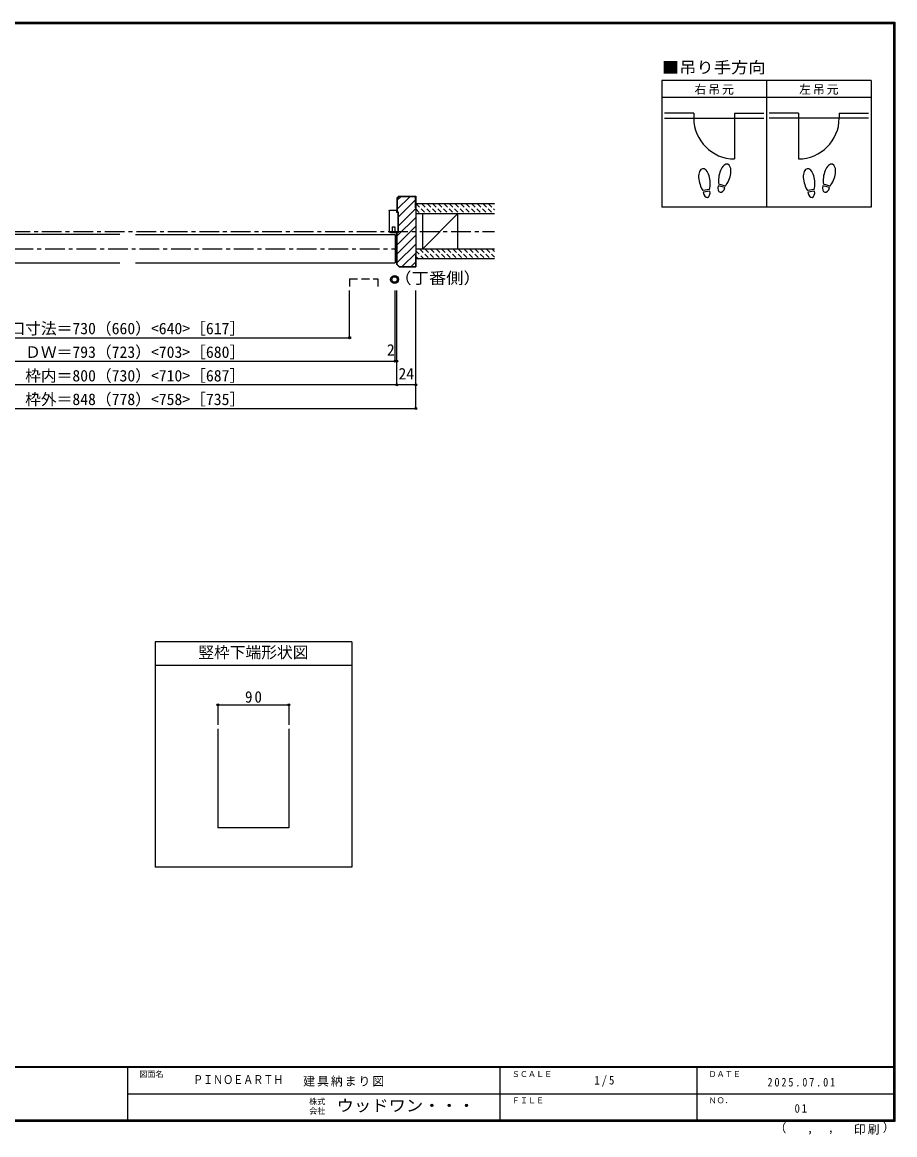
# Model space of a CAD drawing. Units: millimetres, scale not verified. Extents: x -973 to 977, y -718 to 696.
# Drawn here: x -132 to 977, y -718 to 696 of the extents above; entities that cross this region are included whole.
import ezdxf
from ezdxf.enums import TextEntityAlignment as Align

# ---------------------------------------------------------------- set-up
doc = ezdxf.new("R2010")
doc.units = ezdxf.units.MM
doc.header["$LTSCALE"] = 5
doc.header["$PDMODE"] = 32
doc.header["$PDSIZE"] = 2.5
for name, pattern in [('CHAIN1', [8, 5, -1, 1, -1]), ('DASHED1', [1.8, 1.2, -0.6]), ('DASHED2', [3, 2, -1])]:
    doc.linetypes.add(name, pattern=pattern)
for name, color, linetype in [('0-0_補助線', 3, 'Continuous'), ('0-1_通り芯', 4, 'CHAIN1'), ('0-3_仕上げ', 2, 'Continuous'), ('0-6_扉', 6, 'Continuous'), ('0-7_金物', 7, 'Continuous'), ('0-8_戸当り', 3, 'Continuous'), ('0-A_文字', 3, 'Continuous'), ('0-B_寸法', 7, 'Continuous'), ('0-C_ハッチ', 4, 'DASHED1'), ('F-0_補助線', 7, 'Continuous'), ('F-1_枠', 6, 'Continuous'), ('F-A_文字', 7, 'Continuous')]:
    doc.layers.add(name, color=color, linetype=linetype)
doc.styles.add('ＭＳ ゴシック', font='')
doc.styles.get('ＭＳ ゴシック').set_extended_font_data('MS Gothic')

# ---------------------------------------------------------------- blocks, each defined once
blk = doc.blocks.new('02')
at = {"layer": '0-0_補助線', "color": 7}
for p, q in [((-4.998, -10.239), (-4.998, 14.761)), ((5.802, 17.761), (-3.198, 17.761)), ((6.802, 16.761), (6.802, -9.239)), ((-4.998, -10.239), (-0.698, -10.239)), ((2.702, -3.239), (2.702, -10.239)), ((5.802, -10.239), (2.702, -10.239)), ((5.002, -10.239), (4.402, -10.839))]:
    blk.add_line(p, q, dxfattribs=at)
for points in [[(-4.998, 14.761), (-3.198, 14.761), (-3.198, 17.761)], [(-3.469, -10.239), (-2.869, -10.839), (4.402, -10.839)], [(2.702, -3.239), (-0.698, -3.239), (-0.698, -10.239)]]:
    blk.add_lwpolyline(points, dxfattribs=at)
for centre, start, end in [((5.802, 16.761), 0, 90), ((5.802, -9.239), 270, 0)]:
    blk.add_arc(centre, 1, start, end, dxfattribs=at)

msp = doc.modelspace()

# ---------------------------------------------------------------- linework, layer by layer
at = {"layer": '0-0_補助線'}
for p, q in [((346.828, 475), (344, 472.172)), ((344, 472.172), (344, 454.498)), ((347.036, 474.5), (344.5, 471.964)), ((344.5, 471.964), (344.5, 454.498)), ((347.036, 474.5), (367.5, 474.5)), ((367.5, 460), (367.5, 474.5)), ((367.5, 460), (368, 460)), ((344, 428.498), (346.001, 428.498)), ((344, 387.828), (344, 428.498)), ((344.5, 388.036), (344.5, 428.498)), ((367.5, 400), (367.5, 385.5)), ((367.5, 400), (368, 400)), ((344.5, 388.036), (347.036, 385.5)), ((347.036, 385.5), (367.5, 385.5))]:
    msp.add_line(p, q, dxfattribs=at)
at = {"layer": '0-0_補助線', "color": 4}
for p, q in [((349.402, 474.5), (344.5, 469.598)), ((360.716, 474.5), (344.5, 458.284)), ((367.5, 469.97), (346.001, 448.471)), ((368, 459.157), (346.001, 437.158)), ((368, 447.842), (344.5, 424.343)), ((368, 436.529), (344.5, 413.029)), ((368, 425.216), (344.5, 401.716)), ((368, 413.902), (344.5, 390.402)), ((368, 402.588), (350.912, 385.5)), ((367.5, 390.775), (362.225, 385.5))]:
    msp.add_line(p, q, dxfattribs=at)
at = {"layer": '0-0_補助線', "color": 6}
msp.add_line((342, 426), (342, 390), dxfattribs=at)
at = {"layer": '0-0_補助線'}
for points in [[(346.828, 475), (368, 475), (368, 385)], [(346.001, 428.498), (346.001, 454.498), (344, 454.498)], [(344, 387.828), (346.828, 385), (368, 385)]]:
    msp.add_lwpolyline(points, dxfattribs=at)
at = {"layer": '0-1_通り芯'}
for p, q in [((-467, 430), (468, 430)), ((-343, 408.007), (344, 408.007))]:
    msp.add_line(p, q, dxfattribs=at)
at = {"layer": '0-3_仕上げ'}
for p, q in [((468, 465), (368, 465)), ((468, 452.5), (368, 452.5)), ((468, 407.5), (368, 407.5)), ((468, 395), (368, 395))]:
    msp.add_line(p, q, dxfattribs=at)
at = {"layer": '0-3_仕上げ', "color": 3}
for p, q in [((376.572, 452.5), (376.572, 407.5)), ((421, 452.5), (421, 407.5))]:
    msp.add_line(p, q, dxfattribs=at)
at = {"layer": '0-3_仕上げ', "color": 7}
msp.add_line((421, 452.5), (376.572, 407.5), dxfattribs=at)
at = {"layer": '0-6_扉'}
for p, q in [((-8, 426), (-338, 426)), ((12, 426), (342, 426)), ((-338, 390), (-8, 390)), ((12, 390), (342, 390))]:
    msp.add_line(p, q, dxfattribs=at)
at = {"layer": '0-6_扉', "linetype": 'DASHED2'}
for p, q in [((284.005, 369.922), (320.005, 369.922)), ((284.005, 369.922), (284.005, 355.014)), ((320.005, 369.922), (320.005, 355.014))]:
    msp.add_line(p, q, dxfattribs=at)
at = {"layer": '0-7_金物'}
for radius in [5, 3.5]:
    msp.add_circle((341.049, 368.971), radius, dxfattribs=at)
at = {"layer": '0-8_戸当り', "color": 2}
for p, q in [((721.239, 580.308), (684.139, 580.308)), ((721.239, 580.308), (721.239, 574.008)), ((773.039, 580.308), (810.139, 580.308)), ((773.039, 580.308), (773.039, 522.208)), ((854.239, 580.308), (817.139, 580.308)), ((854.239, 580.308), (854.239, 522.208)), ((906.039, 580.308), (943.139, 580.308)), ((906.039, 580.308), (906.039, 574.008)), ((684.139, 574.008), (810.139, 574.008)), ((943.139, 574.008), (817.139, 574.008))]:
    msp.add_line(p, q, dxfattribs=at)
at = {"layer": '0-8_戸当り'}
for p, q in [((741.457, 483.378), (732.811, 481.853)), ((741.822, 481.31), (733.175, 479.785)), ((760.924, 485.706), (752.444, 487.978)), ((761.468, 487.735), (752.987, 490.007)), ((874.457, 483.378), (865.811, 481.853)), ((874.822, 481.31), (866.175, 479.785)), ((893.924, 485.706), (885.444, 487.978)), ((894.468, 487.735), (885.987, 490.007))]:
    msp.add_line(p, q, dxfattribs=at)
at = {"layer": '0-8_戸当り', "color": 2}
for centre, start, end in [((773.039, 574.008), 180, 270), ((854.239, 574.008), 270, 0)]:
    msp.add_arc(centre, 51.8, start, end, dxfattribs=at)
at = {"layer": '0-8_戸当り'}
for centre, major_axis, ratio, start_param, end_param in [((734.795, 495.877), (-2.445, 13.867), 0.5, 4.34059143, 8.22577918), ((760.713, 501.878), (3.644, 13.601), 0.5, 4.34059143, 8.22577918), ((867.795, 495.877), (-2.445, 13.867), 0.5, 4.34059143, 8.22577918), ((893.713, 501.878), (3.644, 13.601), 0.5, 4.34059143, 8.22577918), ((760.609, 501.489), (4.416, 16.48), 0.4, 1.85063327, 2.44287679), ((760.609, 501.489), (4.416, 16.48), 0.4, 3.84030852, 4.43255203), ((893.609, 501.489), (4.416, 16.48), 0.4, 1.85063327, 2.44287679), ((893.609, 501.489), (4.416, 16.48), 0.4, 3.84030852, 4.43255203), ((734.865, 495.481), (-2.963, 16.802), 0.4, 1.85063327, 2.44287679), ((737.498, 480.548), (-1.27, 7.205), 0.6, 1.57079633, 4.71238898), ((734.865, 495.481), (-2.963, 16.802), 0.4, 3.84030852, 4.43255203), ((756.684, 486.842), (1.894, 7.067), 0.6, 1.57079633, 4.71238898), ((867.865, 495.481), (-2.963, 16.802), 0.4, 1.85063327, 2.44287679), ((870.498, 480.548), (-1.27, 7.205), 0.6, 1.57079633, 4.71238898), ((867.865, 495.481), (-2.963, 16.802), 0.4, 3.84030852, 4.43255203), ((889.684, 486.842), (1.894, 7.067), 0.6, 1.57079633, 4.71238898)]:
    msp.add_ellipse(centre, major_axis=major_axis, ratio=ratio, start_param=start_param, end_param=end_param, dxfattribs=at)
at = {"layer": '0-A_文字'}
for p, q in [((680.639, 621.667), (680.639, 460.667)), ((946.639, 621.667), (680.639, 621.667)), ((813.639, 621.667), (813.639, 460.667)), ((680.639, 600.667), (946.639, 600.667)), ((286.653, -91.5), (36.653, -91.5)), ((286.653, -91.5), (286.653, -378.007)), ((286.653, -121.5), (36.653, -121.5)), ((116.653, -201.927), (116.653, -328.007)), ((206.653, -201.927), (206.653, -328.007)), ((206.653, -328.007), (116.653, -328.007)), ((286.653, -378.007), (36.653, -378.007))]:
    msp.add_line(p, q, dxfattribs=at)
at = {"layer": '0-A_文字', "color": 4}
for p, q in [((116.653, -171.5), (206.653, -171.5)), ((116.653, -171.5), (116.653, -196.76)), ((206.653, -171.5), (206.653, -196.76))]:
    msp.add_line(p, q, dxfattribs=at)
at = {"layer": '0-A_文字'}
for points in [[(946.639, 621.667), (946.639, 460.667), (680.639, 460.667)], [(286.653, -91.5), (36.653, -91.5), (36.653, -378.007)]]:
    msp.add_lwpolyline(points, dxfattribs=at)
at = {"layer": '0-A_文字', "color": 7}
for p in [(116.653, -171.5), (206.653, -171.5)]:
    msp.add_point(p, dxfattribs=at)
at = {"layer": '0-B_寸法', "color": 4}
for p, q in [((284.005, 295), (284.005, 355)), ((342, 265), (342, 355)), ((344, 235), (344, 355)), ((-333, 295), (284.005, 295)), ((-343, 265), (344, 265)), ((368, 235), (-367, 235))]:
    msp.add_line(p, q, dxfattribs=at)
msp.add_lwpolyline([(-367, 205), (368, 205), (368, 355)], dxfattribs=at)
at = {"layer": '0-B_寸法'}
for p in [(284.005, 295), (342, 265), (344, 265), (344, 235), (368, 235), (368, 205)]:
    msp.add_point(p, dxfattribs=at)
at = {"layer": '0-C_ハッチ'}
for p, q in [((368, 458.536), (374.036, 452.5)), ((368.607, 465), (381.107, 452.5)), ((375.678, 465), (388.178, 452.5)), ((382.749, 465), (395.249, 452.5)), ((389.821, 465), (402.321, 452.5)), ((396.892, 465), (409.392, 452.5)), ((403.963, 465), (416.463, 452.5)), ((411.034, 465), (423.534, 452.5)), ((418.105, 465), (430.605, 452.5)), ((425.176, 465), (437.676, 452.5)), ((432.247, 465), (444.747, 452.5)), ((439.318, 465), (451.818, 452.5)), ((446.389, 465), (458.889, 452.5)), ((453.46, 465), (465.96, 452.5)), ((460.531, 465), (468, 457.531)), ((467.602, 465), (468, 464.602)), ((368, 405.399), (378.399, 395)), ((368, 398.328), (371.328, 395)), ((372.97, 407.5), (385.47, 395)), ((380.041, 407.5), (392.541, 395)), ((387.112, 407.5), (399.612, 395)), ((394.183, 407.5), (406.683, 395)), ((401.255, 407.5), (413.755, 395)), ((408.326, 407.5), (420.826, 395)), ((415.397, 407.5), (427.897, 395)), ((422.468, 407.5), (434.968, 395)), ((429.539, 407.5), (442.039, 395)), ((436.61, 407.5), (449.11, 395)), ((443.681, 407.5), (456.181, 395)), ((450.752, 407.5), (463.252, 395)), ((457.823, 407.5), (468, 397.323)), ((464.894, 407.5), (468, 404.394))]:
    msp.add_line(p, q, dxfattribs=at)
at = {"layer": 'F-1_枠'}
for p, q in [((-973.347, 695.833), (976.653, 695.833)), ((-973.347, 695), (976.653, 695)), ((-973.347, 694.167), (976.653, 694.167)), ((974.986, 695.833), (974.986, -700.833)), ((975.82, 695.833), (975.82, -700.833)), ((976.653, 695.833), (976.653, -700.833)), ((976.653, -631.667), (-973.347, -631.667)), ((976.653, -632.5), (-973.347, -632.5)), ((1.653, -632.5), (1.653, -699.167)), ((474.986, -632.5), (474.986, -699.167)), ((724.986, -632.5), (724.986, -699.167)), ((1.653, -665.833), (974.986, -665.834)), ((976.653, -699.167), (-973.347, -699.167)), ((976.653, -700), (-973.347, -700)), ((976.653, -700.833), (-973.347, -700.833))]:
    msp.add_line(p, q, dxfattribs=at)

# ---------------------------------------------------------------- block references
at = {"layer": '0-0_補助線', "xscale": -1}
msp.add_blockref('02', (340.802, 439.237), dxfattribs=at)

# ---------------------------------------------------------------- texts
at = {"layer": '0-A_文字', "color": 7, "style": 'ＭＳ ゴシック', "width": 1.1}
for s, p in [('■吊り手方向', (680.639, 626.667)), ('（丁番側）', (340.682, 359.105))]:
    msp.add_text(s, height=14.66, dxfattribs=at).set_placement(p, align=Align.BOTTOM_LEFT)
at = {"layer": '0-A_文字', "color": 7, "style": 'ＭＳ ゴシック'}
msp.add_text('竪枠下端形状図', height=14.66, dxfattribs=at).set_placement((91.653, -116.5), align=Align.BOTTOM_LEFT)
at = {"layer": '0-A_文字', "color": 7, "attachment_point": 7, "style": 'ＭＳ ゴシック'}
for s, insert, char_height in [('\\T1.17;右吊元', (722.139, 603.667), 11), ('\\T1.17;左吊元', (855.139, 603.667), 11), ('\\T1.27;\\W0.95;90', (151.028, -169), 14.66)]:
    msp.add_mtext(s, dxfattribs=dict(at, insert=insert, char_height=char_height))
at = {"layer": '0-B_寸法', "style": 'ＭＳ ゴシック'}
for s, p in [('有効開口寸法＝730（660）<640>［617］', (-208.347, 295)), ('ＤＷ＝793（723）<703>［680］', (-128.347, 265)), ('2', (331.227, 267.734)), ('枠内＝800（730）<710>［687］', (-128.347, 235)), ('24', (346, 237.5)), ('枠外＝848（778）<758>［735］', (-128.347, 205))]:
    msp.add_text(s, height=14.66, dxfattribs=at).set_placement(p, align=Align.BOTTOM_LEFT)
at = {"layer": 'F-0_補助線', "style": 'ＭＳ ゴシック', "width": 0.85}
msp.add_text('ＰＩＮＯＥＡＲＴＨ', height=11, dxfattribs=at).set_placement((84.986, -656.667), align=Align.BOTTOM_LEFT)
at = {"layer": 'F-0_補助線', "insert": (224.986, -656.667), "char_height": 11, "attachment_point": 7, "style": 'ＭＳ ゴシック'}
msp.add_mtext('\\T1.17;建具納まり図', dxfattribs=at)
at = {"layer": 'F-A_文字', "style": 'ＭＳ ゴシック'}
for s, height, p in [('図面名', 7.331, (16.653, -646.667)), ('ＳＣＡＬＥ', 7.331, (489.986, -646.667)), ('ＤＡＴＥ', 7.331, (739.986, -646.667)), ('株式', 7.331, (232.486, -681.5)), ('ＦＩＬＥ', 7.331, (489.986, -680)), ('ＮＯ．', 7.331, (739.986, -680.001)), ('会社', 7.331, (232.486, -693.5)), ('（', 11, (823.992, -718.052)), ('）', 11, (961.387, -717.355)), (',', 11, (865.199, -718.052)), (',', 11, (891.686, -717.588))]:
    msp.add_text(s, height=height, dxfattribs=at).set_placement(p, align=Align.BOTTOM_LEFT)
at = {"layer": 'F-A_文字', "style": 'ＭＳ ゴシック', "width": 1.1}
msp.add_text('ウッドワン・・・', height=14.66, dxfattribs=at).set_placement((267.486, -692.5), align=Align.BOTTOM_LEFT)
at = {"layer": 'F-A_文字', "char_height": 11, "attachment_point": 7, "style": 'ＭＳ ゴシック'}
for s, insert in [('\\T1.38;\\W0.9;1/5', (594.986, -656.667)), ('\\T1.39;\\W0.85;2025.07.01', (814.986, -656.667)), ('\\T1.36;\\W0.9;01', (849.361, -690.001)), ('\\T1.17;印刷', (924.678, -717.82))]:
    msp.add_mtext(s, dxfattribs=dict(at, insert=insert))

doc.saveas('drawing.dxf')
